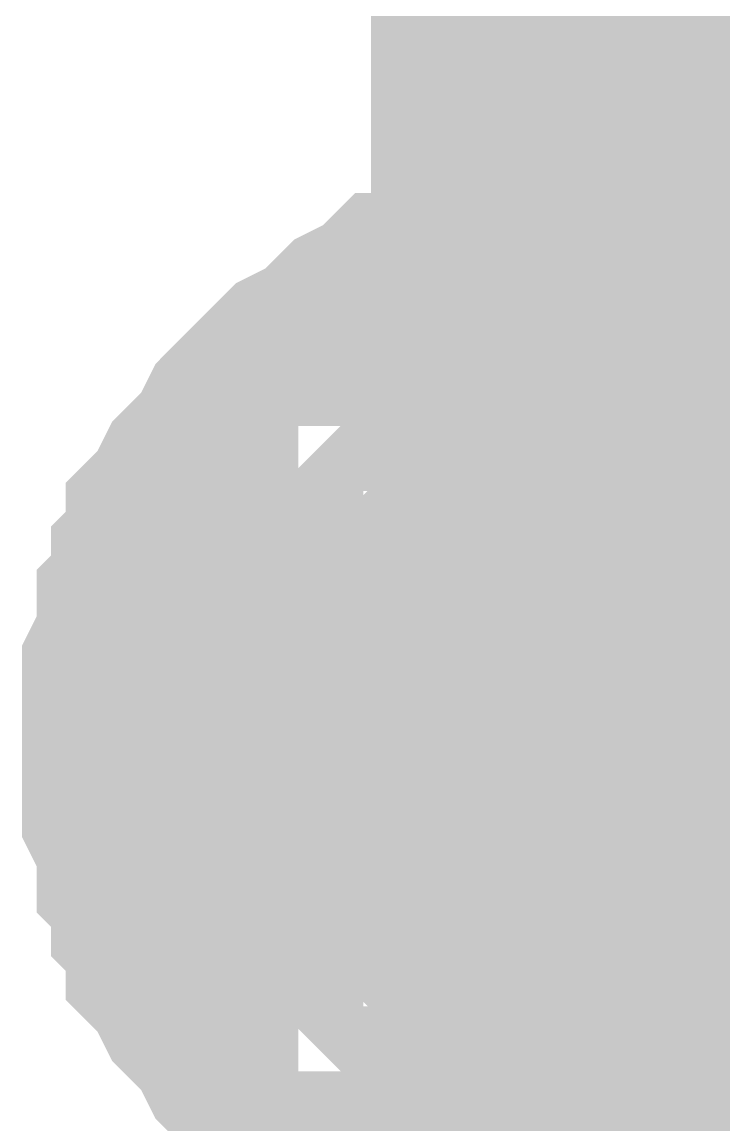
# Model space of a CAD drawing. Header units: inches. Extents: x 0 to 841, y 0 to 594.
# Drawn here: x 466.591 to 467.674, y 416.901 to 418.603 of the extents above; entities that cross this region are included whole.
import ezdxf

# ---------------------------------------------------------------- set-up
doc = ezdxf.new("R2010")
doc.units = ezdxf.units.IN
doc.layers.add('Sheet', color=255, linetype='Continuous')

msp = doc.modelspace()

# ---------------------------------------------------------------- linework, layer by layer
at = {"layer": 'Sheet'}
for points in [[(467.5042, 392.4964, 0.7493, 0.7493, 0), (467.5042, 417.4934, 0.7493, 0.7493, 0), (467.5042, 427.4878, 0.7493, 0.7493, 0), (484.9988, 427.4878, 0.7493, 0.7493, 0)], [(466.7406, 417.4934, 0.2997, 0.2997, 0), (466.7406, 417.5383, 0.2997, 0.2997, 0), (466.7406, 417.5833, 0.2997, 0.2997, 0), (466.7406, 417.6057, 0.2997, 0.2997, 0), (466.7631, 417.6506, 0.2997, 0.2997, 0), (466.7631, 417.6956, 0.2997, 0.2997, 0), (466.7855, 417.718, 0.2997, 0.2997, 0), (466.7855, 417.7629, 0.2997, 0.2997, 0), (466.808, 417.7854, 0.2997, 0.2997, 0), (466.808, 417.8303, 0.2997, 0.2997, 0), (466.8305, 417.8528, 0.2997, 0.2997, 0), (466.8529, 417.8977, 0.2997, 0.2997, 0), (466.8754, 417.9201, 0.2997, 0.2997, 0), (466.8978, 417.9426, 0.2997, 0.2997, 0), (466.9203, 417.9875, 0.2997, 0.2997, 0), (466.9427, 418.01, 0.2997, 0.2997, 0), (466.9652, 418.0324, 0.2997, 0.2997, 0), (466.9877, 418.0549, 0.2997, 0.2997, 0), (467.0101, 418.0774, 0.2997, 0.2997, 0), (467.055, 418.0998, 0.2997, 0.2997, 0), (467.0775, 418.1223, 0.2997, 0.2997, 0), (467.1, 418.1447, 0.2997, 0.2997, 0), (467.1449, 418.1672, 0.2997, 0.2997, 0), (467.1673, 418.1897, 0.2997, 0.2997, 0), (467.2122, 418.1897, 0.2997, 0.2997, 0), (467.2347, 418.2121, 0.2997, 0.2997, 0), (467.2796, 418.2121, 0.2997, 0.2997, 0), (467.3021, 418.2346, 0.2997, 0.2997, 0), (467.347, 418.2346, 0.2997, 0.2997, 0), (467.3919, 418.257, 0.2997, 0.2997, 0), (467.4144, 418.257, 0.2997, 0.2997, 0), (467.4593, 418.257, 0.2997, 0.2997, 0), (467.5042, 418.257, 0.2997, 0.2997, 0)], [(466.7406, 417.4934, 0.2997, 0.2997, 0), (466.7406, 417.5383, 0.2997, 0.2997, 0), (466.7406, 417.5833, 0.2997, 0.2997, 0), (466.7406, 417.6057, 0.2997, 0.2997, 0), (466.7631, 417.6506, 0.2997, 0.2997, 0), (466.7631, 417.6956, 0.2997, 0.2997, 0), (466.7855, 417.718, 0.2997, 0.2997, 0), (466.7855, 417.7629, 0.2997, 0.2997, 0), (466.808, 417.7854, 0.2997, 0.2997, 0), (466.808, 417.8303, 0.2997, 0.2997, 0), (466.8305, 417.8528, 0.2997, 0.2997, 0), (466.8529, 417.8977, 0.2997, 0.2997, 0), (466.8754, 417.9201, 0.2997, 0.2997, 0), (466.8978, 417.9426, 0.2997, 0.2997, 0), (466.9203, 417.9875, 0.2997, 0.2997, 0), (466.9427, 418.01, 0.2997, 0.2997, 0), (466.9652, 418.0324, 0.2997, 0.2997, 0), (466.9877, 418.0549, 0.2997, 0.2997, 0), (467.0101, 418.0774, 0.2997, 0.2997, 0), (467.055, 418.0998, 0.2997, 0.2997, 0), (467.0775, 418.1223, 0.2997, 0.2997, 0), (467.1, 418.1447, 0.2997, 0.2997, 0), (467.1449, 418.1672, 0.2997, 0.2997, 0), (467.1673, 418.1897, 0.2997, 0.2997, 0), (467.2122, 418.1897, 0.2997, 0.2997, 0), (467.2347, 418.2121, 0.2997, 0.2997, 0), (467.2796, 418.2121, 0.2997, 0.2997, 0), (467.3021, 418.2346, 0.2997, 0.2997, 0), (467.347, 418.2346, 0.2997, 0.2997, 0), (467.3919, 418.257, 0.2997, 0.2997, 0), (467.4144, 418.257, 0.2997, 0.2997, 0), (467.4593, 418.257, 0.2997, 0.2997, 0), (467.5042, 418.257, 0.2997, 0.2997, 0)], [(467.5042, 418.257, 0.2997, 0.2997, 0), (467.5042, 418.257, 0.2997, 0.2997, 0)], [(467.5042, 418.257, 0.2997, 0.2997, 0), (467.5491, 418.257, 0.2997, 0.2997, 0), (467.594, 418.257, 0.2997, 0.2997, 0), (467.6165, 418.257, 0.2997, 0.2997, 0), (467.6614, 418.2346, 0.2997, 0.2997, 0), (467.7063, 418.2346, 0.2997, 0.2997, 0), (467.7288, 418.2121, 0.2997, 0.2997, 0), (467.7737, 418.2121, 0.2997, 0.2997, 0), (467.7961, 418.1897, 0.2997, 0.2997, 0), (467.8411, 418.1897, 0.2997, 0.2997, 0)], [(467.5042, 418.257, 0.2997, 0.2997, 0), (467.5042, 418.257, 0.2997, 0.2997, 0)], [(467.5042, 418.257, 0.2997, 0.2997, 0), (467.5491, 418.257, 0.2997, 0.2997, 0), (467.594, 418.257, 0.2997, 0.2997, 0), (467.6165, 418.257, 0.2997, 0.2997, 0), (467.6614, 418.2346, 0.2997, 0.2997, 0), (467.7063, 418.2346, 0.2997, 0.2997, 0), (467.7288, 418.2121, 0.2997, 0.2997, 0), (467.7737, 418.2121, 0.2997, 0.2997, 0), (467.7961, 418.1897, 0.2997, 0.2997, 0), (467.8411, 418.1897, 0.2997, 0.2997, 0)], [(466.7406, 417.4934, 0.0991, 0.0991, 0), (466.7406, 417.5383, 0.0991, 0.0991, 0), (466.7406, 417.5833, 0.0991, 0.0991, 0), (466.7406, 417.6057, 0.0991, 0.0991, 0), (466.7631, 417.6506, 0.0991, 0.0991, 0), (466.7631, 417.6956, 0.0991, 0.0991, 0), (466.7855, 417.718, 0.0991, 0.0991, 0), (466.7855, 417.7629, 0.0991, 0.0991, 0), (466.808, 417.7854, 0.0991, 0.0991, 0), (466.808, 417.8303, 0.0991, 0.0991, 0), (466.8305, 417.8528, 0.0991, 0.0991, 0), (466.8529, 417.8977, 0.0991, 0.0991, 0), (466.8754, 417.9201, 0.0991, 0.0991, 0), (466.8978, 417.9426, 0.0991, 0.0991, 0), (466.9203, 417.9875, 0.0991, 0.0991, 0), (466.9427, 418.01, 0.0991, 0.0991, 0), (466.9652, 418.0324, 0.0991, 0.0991, 0), (466.9877, 418.0549, 0.0991, 0.0991, 0), (467.0101, 418.0774, 0.0991, 0.0991, 0), (467.055, 418.0998, 0.0991, 0.0991, 0), (467.0775, 418.1223, 0.0991, 0.0991, 0), (467.1, 418.1447, 0.0991, 0.0991, 0), (467.1449, 418.1672, 0.0991, 0.0991, 0), (467.1673, 418.1897, 0.0991, 0.0991, 0), (467.2122, 418.1897, 0.0991, 0.0991, 0), (467.2347, 418.2121, 0.0991, 0.0991, 0), (467.2796, 418.2121, 0.0991, 0.0991, 0), (467.3021, 418.2346, 0.0991, 0.0991, 0), (467.347, 418.2346, 0.0991, 0.0991, 0), (467.3919, 418.257, 0.0991, 0.0991, 0), (467.4144, 418.257, 0.0991, 0.0991, 0), (467.4593, 418.257, 0.0991, 0.0991, 0), (467.5042, 418.257, 0.0991, 0.0991, 0)], [(466.7406, 417.4934, 0.0991, 0.0991, 0), (466.7406, 417.5383, 0.0991, 0.0991, 0), (466.7406, 417.5833, 0.0991, 0.0991, 0), (466.7406, 417.6057, 0.0991, 0.0991, 0), (466.7631, 417.6506, 0.0991, 0.0991, 0), (466.7631, 417.6956, 0.0991, 0.0991, 0), (466.7855, 417.718, 0.0991, 0.0991, 0), (466.7855, 417.7629, 0.0991, 0.0991, 0), (466.808, 417.7854, 0.0991, 0.0991, 0), (466.808, 417.8303, 0.0991, 0.0991, 0), (466.8305, 417.8528, 0.0991, 0.0991, 0), (466.8529, 417.8977, 0.0991, 0.0991, 0), (466.8754, 417.9201, 0.0991, 0.0991, 0), (466.8978, 417.9426, 0.0991, 0.0991, 0), (466.9203, 417.9875, 0.0991, 0.0991, 0), (466.9427, 418.01, 0.0991, 0.0991, 0), (466.9652, 418.0324, 0.0991, 0.0991, 0), (466.9877, 418.0549, 0.0991, 0.0991, 0), (467.0101, 418.0774, 0.0991, 0.0991, 0), (467.055, 418.0998, 0.0991, 0.0991, 0), (467.0775, 418.1223, 0.0991, 0.0991, 0), (467.1, 418.1447, 0.0991, 0.0991, 0), (467.1449, 418.1672, 0.0991, 0.0991, 0), (467.1673, 418.1897, 0.0991, 0.0991, 0), (467.2122, 418.1897, 0.0991, 0.0991, 0), (467.2347, 418.2121, 0.0991, 0.0991, 0), (467.2796, 418.2121, 0.0991, 0.0991, 0), (467.3021, 418.2346, 0.0991, 0.0991, 0), (467.347, 418.2346, 0.0991, 0.0991, 0), (467.3919, 418.257, 0.0991, 0.0991, 0), (467.4144, 418.257, 0.0991, 0.0991, 0), (467.4593, 418.257, 0.0991, 0.0991, 0), (467.5042, 418.257, 0.0991, 0.0991, 0)], [(467.5042, 418.257, 0.0991, 0.0991, 0), (467.5042, 418.257, 0.0991, 0.0991, 0)], [(467.5042, 418.257, 0.0991, 0.0991, 0), (467.5491, 418.257, 0.0991, 0.0991, 0), (467.594, 418.257, 0.0991, 0.0991, 0), (467.6165, 418.257, 0.0991, 0.0991, 0), (467.6614, 418.2346, 0.0991, 0.0991, 0), (467.7063, 418.2346, 0.0991, 0.0991, 0), (467.7288, 418.2121, 0.0991, 0.0991, 0)], [(467.5042, 418.257, 0.0991, 0.0991, 0), (467.5042, 418.257, 0.0991, 0.0991, 0)], [(467.5042, 418.257, 0.0991, 0.0991, 0), (467.5491, 418.257, 0.0991, 0.0991, 0), (467.594, 418.257, 0.0991, 0.0991, 0), (467.6165, 418.257, 0.0991, 0.0991, 0), (467.6614, 418.2346, 0.0991, 0.0991, 0), (467.7063, 418.2346, 0.0991, 0.0991, 0), (467.7288, 418.2121, 0.0991, 0.0991, 0)], [(467.0101, 417.4934, 0.2997, 0.2997, 0), (467.0101, 417.5159, 0.2997, 0.2997, 0), (467.0101, 417.5383, 0.2997, 0.2997, 0), (467.0101, 417.5608, 0.2997, 0.2997, 0), (467.0101, 417.5833, 0.2997, 0.2997, 0), (467.0326, 417.6057, 0.2997, 0.2997, 0), (467.0326, 417.6282, 0.2997, 0.2997, 0), (467.0326, 417.6731, 0.2997, 0.2997, 0), (467.055, 417.6956, 0.2997, 0.2997, 0), (467.055, 417.6956, 0.2997, 0.2997, 0), (467.0775, 417.718, 0.2997, 0.2997, 0), (467.0775, 417.7405, 0.2997, 0.2997, 0), (467.1, 417.7629, 0.2997, 0.2997, 0), (467.1, 417.7854, 0.2997, 0.2997, 0), (467.1224, 417.8078, 0.2997, 0.2997, 0), (467.1449, 417.8303, 0.2997, 0.2997, 0), (467.1673, 417.8303, 0.2997, 0.2997, 0), (467.1673, 417.8528, 0.2997, 0.2997, 0), (467.1898, 417.8752, 0.2997, 0.2997, 0), (467.2122, 417.8977, 0.2997, 0.2997, 0), (467.2347, 417.8977, 0.2997, 0.2997, 0), (467.2572, 417.9201, 0.2997, 0.2997, 0), (467.2796, 417.9201, 0.2997, 0.2997, 0), (467.3021, 417.9426, 0.2997, 0.2997, 0), (467.3021, 417.9426, 0.2997, 0.2997, 0), (467.3245, 417.9651, 0.2997, 0.2997, 0), (467.3694, 417.9651, 0.2997, 0.2997, 0), (467.3919, 417.9651, 0.2997, 0.2997, 0), (467.4144, 417.9875, 0.2997, 0.2997, 0), (467.4368, 417.9875, 0.2997, 0.2997, 0), (467.4593, 417.9875, 0.2997, 0.2997, 0), (467.4817, 417.9875, 0.2997, 0.2997, 0), (467.5042, 417.9875, 0.2997, 0.2997, 0)], [(467.0101, 417.4934, 0.2997, 0.2997, 0), (467.0101, 417.5159, 0.2997, 0.2997, 0), (467.0101, 417.5383, 0.2997, 0.2997, 0), (467.0101, 417.5608, 0.2997, 0.2997, 0), (467.0101, 417.5833, 0.2997, 0.2997, 0), (467.0326, 417.6057, 0.2997, 0.2997, 0), (467.0326, 417.6282, 0.2997, 0.2997, 0), (467.0326, 417.6731, 0.2997, 0.2997, 0), (467.055, 417.6956, 0.2997, 0.2997, 0), (467.055, 417.6956, 0.2997, 0.2997, 0), (467.0775, 417.718, 0.2997, 0.2997, 0), (467.0775, 417.7405, 0.2997, 0.2997, 0), (467.1, 417.7629, 0.2997, 0.2997, 0), (467.1, 417.7854, 0.2997, 0.2997, 0), (467.1224, 417.8078, 0.2997, 0.2997, 0), (467.1449, 417.8303, 0.2997, 0.2997, 0), (467.1673, 417.8303, 0.2997, 0.2997, 0), (467.1673, 417.8528, 0.2997, 0.2997, 0), (467.1898, 417.8752, 0.2997, 0.2997, 0), (467.2122, 417.8977, 0.2997, 0.2997, 0), (467.2347, 417.8977, 0.2997, 0.2997, 0), (467.2572, 417.9201, 0.2997, 0.2997, 0), (467.2796, 417.9201, 0.2997, 0.2997, 0), (467.3021, 417.9426, 0.2997, 0.2997, 0), (467.3021, 417.9426, 0.2997, 0.2997, 0), (467.3245, 417.9651, 0.2997, 0.2997, 0), (467.3694, 417.9651, 0.2997, 0.2997, 0), (467.3919, 417.9651, 0.2997, 0.2997, 0), (467.4144, 417.9875, 0.2997, 0.2997, 0), (467.4368, 417.9875, 0.2997, 0.2997, 0), (467.4593, 417.9875, 0.2997, 0.2997, 0), (467.4817, 417.9875, 0.2997, 0.2997, 0), (467.5042, 417.9875, 0.2997, 0.2997, 0)], [(467.5042, 417.9875, 0.2997, 0.2997, 0), (467.5042, 417.9875, 0.2997, 0.2997, 0)], [(467.5042, 417.9875, 0.2997, 0.2997, 0), (467.5266, 417.9875, 0.2997, 0.2997, 0), (467.5491, 417.9875, 0.2997, 0.2997, 0), (467.594, 417.9875, 0.2997, 0.2997, 0), (467.6165, 417.9875, 0.2997, 0.2997, 0), (467.6389, 417.9651, 0.2997, 0.2997, 0), (467.6614, 417.9651, 0.2997, 0.2997, 0), (467.6839, 417.9651, 0.2997, 0.2997, 0), (467.7063, 417.9426, 0.2997, 0.2997, 0), (467.7288, 417.9426, 0.2997, 0.2997, 0), (467.7512, 417.9201, 0.2997, 0.2997, 0), (467.7737, 417.9201, 0.2997, 0.2997, 0), (467.7961, 417.8977, 0.2997, 0.2997, 0), (467.8186, 417.8977, 0.2997, 0.2997, 0), (467.8411, 417.8752, 0.2997, 0.2997, 0)], [(467.5042, 417.9875, 0.2997, 0.2997, 0), (467.5042, 417.9875, 0.2997, 0.2997, 0)], [(467.5042, 417.9875, 0.2997, 0.2997, 0), (467.5266, 417.9875, 0.2997, 0.2997, 0), (467.5491, 417.9875, 0.2997, 0.2997, 0), (467.594, 417.9875, 0.2997, 0.2997, 0), (467.6165, 417.9875, 0.2997, 0.2997, 0), (467.6389, 417.9651, 0.2997, 0.2997, 0), (467.6614, 417.9651, 0.2997, 0.2997, 0), (467.6839, 417.9651, 0.2997, 0.2997, 0), (467.7063, 417.9426, 0.2997, 0.2997, 0), (467.7288, 417.9426, 0.2997, 0.2997, 0), (467.7512, 417.9201, 0.2997, 0.2997, 0), (467.7737, 417.9201, 0.2997, 0.2997, 0), (467.7961, 417.8977, 0.2997, 0.2997, 0), (467.8186, 417.8977, 0.2997, 0.2997, 0), (467.8411, 417.8752, 0.2997, 0.2997, 0)], [(467.0101, 417.4934, 0.0991, 0.0991, 0), (467.0101, 417.5159, 0.0991, 0.0991, 0), (467.0101, 417.5383, 0.0991, 0.0991, 0), (467.0101, 417.5608, 0.0991, 0.0991, 0), (467.0101, 417.5833, 0.0991, 0.0991, 0), (467.0326, 417.6057, 0.0991, 0.0991, 0), (467.0326, 417.6282, 0.0991, 0.0991, 0), (467.0326, 417.6731, 0.0991, 0.0991, 0), (467.055, 417.6956, 0.0991, 0.0991, 0), (467.055, 417.6956, 0.0991, 0.0991, 0), (467.0775, 417.718, 0.0991, 0.0991, 0), (467.0775, 417.7405, 0.0991, 0.0991, 0), (467.1, 417.7629, 0.0991, 0.0991, 0), (467.1, 417.7854, 0.0991, 0.0991, 0), (467.1224, 417.8078, 0.0991, 0.0991, 0), (467.1449, 417.8303, 0.0991, 0.0991, 0), (467.1673, 417.8303, 0.0991, 0.0991, 0), (467.1673, 417.8528, 0.0991, 0.0991, 0), (467.1898, 417.8752, 0.0991, 0.0991, 0), (467.2122, 417.8977, 0.0991, 0.0991, 0), (467.2347, 417.8977, 0.0991, 0.0991, 0), (467.2572, 417.9201, 0.0991, 0.0991, 0), (467.2796, 417.9201, 0.0991, 0.0991, 0), (467.3021, 417.9426, 0.0991, 0.0991, 0), (467.3021, 417.9426, 0.0991, 0.0991, 0), (467.3245, 417.9651, 0.0991, 0.0991, 0), (467.3694, 417.9651, 0.0991, 0.0991, 0), (467.3919, 417.9651, 0.0991, 0.0991, 0), (467.4144, 417.9875, 0.0991, 0.0991, 0), (467.4368, 417.9875, 0.0991, 0.0991, 0), (467.4593, 417.9875, 0.0991, 0.0991, 0), (467.4817, 417.9875, 0.0991, 0.0991, 0), (467.5042, 417.9875, 0.0991, 0.0991, 0)], [(467.0101, 417.4934, 0.0991, 0.0991, 0), (467.0101, 417.5159, 0.0991, 0.0991, 0), (467.0101, 417.5383, 0.0991, 0.0991, 0), (467.0101, 417.5608, 0.0991, 0.0991, 0), (467.0101, 417.5833, 0.0991, 0.0991, 0), (467.0326, 417.6057, 0.0991, 0.0991, 0), (467.0326, 417.6282, 0.0991, 0.0991, 0), (467.0326, 417.6731, 0.0991, 0.0991, 0), (467.055, 417.6956, 0.0991, 0.0991, 0), (467.055, 417.6956, 0.0991, 0.0991, 0), (467.0775, 417.718, 0.0991, 0.0991, 0), (467.0775, 417.7405, 0.0991, 0.0991, 0), (467.1, 417.7629, 0.0991, 0.0991, 0), (467.1, 417.7854, 0.0991, 0.0991, 0), (467.1224, 417.8078, 0.0991, 0.0991, 0), (467.1449, 417.8303, 0.0991, 0.0991, 0), (467.1673, 417.8303, 0.0991, 0.0991, 0), (467.1673, 417.8528, 0.0991, 0.0991, 0), (467.1898, 417.8752, 0.0991, 0.0991, 0), (467.2122, 417.8977, 0.0991, 0.0991, 0), (467.2347, 417.8977, 0.0991, 0.0991, 0), (467.2572, 417.9201, 0.0991, 0.0991, 0), (467.2796, 417.9201, 0.0991, 0.0991, 0), (467.3021, 417.9426, 0.0991, 0.0991, 0), (467.3021, 417.9426, 0.0991, 0.0991, 0), (467.3245, 417.9651, 0.0991, 0.0991, 0), (467.3694, 417.9651, 0.0991, 0.0991, 0), (467.3919, 417.9651, 0.0991, 0.0991, 0), (467.4144, 417.9875, 0.0991, 0.0991, 0), (467.4368, 417.9875, 0.0991, 0.0991, 0), (467.4593, 417.9875, 0.0991, 0.0991, 0), (467.4817, 417.9875, 0.0991, 0.0991, 0), (467.5042, 417.9875, 0.0991, 0.0991, 0)], [(467.5042, 417.9875, 0.0991, 0.0991, 0), (467.5042, 417.9875, 0.0991, 0.0991, 0)], [(467.5042, 417.9875, 0.0991, 0.0991, 0), (467.5266, 417.9875, 0.0991, 0.0991, 0), (467.5491, 417.9875, 0.0991, 0.0991, 0), (467.594, 417.9875, 0.0991, 0.0991, 0), (467.6165, 417.9875, 0.0991, 0.0991, 0), (467.6389, 417.9651, 0.0991, 0.0991, 0), (467.6614, 417.9651, 0.0991, 0.0991, 0), (467.6839, 417.9651, 0.0991, 0.0991, 0), (467.7063, 417.9426, 0.0991, 0.0991, 0), (467.7288, 417.9426, 0.0991, 0.0991, 0)], [(467.5042, 417.9875, 0.0991, 0.0991, 0), (467.5042, 417.9875, 0.0991, 0.0991, 0)], [(467.5042, 417.9875, 0.0991, 0.0991, 0), (467.5266, 417.9875, 0.0991, 0.0991, 0), (467.5491, 417.9875, 0.0991, 0.0991, 0), (467.594, 417.9875, 0.0991, 0.0991, 0), (467.6165, 417.9875, 0.0991, 0.0991, 0), (467.6389, 417.9651, 0.0991, 0.0991, 0), (467.6614, 417.9651, 0.0991, 0.0991, 0), (467.6839, 417.9651, 0.0991, 0.0991, 0), (467.7063, 417.9426, 0.0991, 0.0991, 0), (467.7288, 417.9426, 0.0991, 0.0991, 0)], [(484.9988, 417.4934, 0.7493, 0.7493, 0), (467.5042, 417.4934, 0.7493, 0.7493, 0)], [(467.3919, 416.7298, 0.2997, 0.2997, 0), (467.347, 416.7523, 0.2997, 0.2997, 0), (467.3021, 416.7523, 0.2997, 0.2997, 0), (467.2796, 416.7747, 0.2997, 0.2997, 0), (467.2347, 416.7747, 0.2997, 0.2997, 0), (467.2122, 416.7972, 0.2997, 0.2997, 0), (467.1673, 416.7972, 0.2997, 0.2997, 0), (467.1449, 416.8196, 0.2997, 0.2997, 0), (467.1, 416.8421, 0.2997, 0.2997, 0), (467.0775, 416.8646, 0.2997, 0.2997, 0), (467.055, 416.887, 0.2997, 0.2997, 0), (467.0101, 416.9095, 0.2997, 0.2997, 0), (466.9877, 416.9319, 0.2997, 0.2997, 0), (466.9652, 416.9544, 0.2997, 0.2997, 0), (466.9427, 416.9769, 0.2997, 0.2997, 0), (466.9203, 416.9993, 0.2997, 0.2997, 0), (466.8978, 417.0442, 0.2997, 0.2997, 0), (466.8754, 417.0667, 0.2997, 0.2997, 0), (466.8529, 417.0892, 0.2997, 0.2997, 0), (466.8305, 417.1341, 0.2997, 0.2997, 0), (466.808, 417.1565, 0.2997, 0.2997, 0), (466.808, 417.2015, 0.2997, 0.2997, 0), (466.7855, 417.2239, 0.2997, 0.2997, 0), (466.7855, 417.2688, 0.2997, 0.2997, 0), (466.7631, 417.2913, 0.2997, 0.2997, 0), (466.7631, 417.3362, 0.2997, 0.2997, 0), (466.7406, 417.3811, 0.2997, 0.2997, 0), (466.7406, 417.4036, 0.2997, 0.2997, 0), (466.7406, 417.4485, 0.2997, 0.2997, 0), (466.7406, 417.4934, 0.2997, 0.2997, 0)], [(466.7406, 417.4934, 0.2997, 0.2997, 0), (466.7406, 417.4934, 0.2997, 0.2997, 0)], [(467.3919, 416.7298, 0.2997, 0.2997, 0), (467.347, 416.7523, 0.2997, 0.2997, 0), (467.3021, 416.7523, 0.2997, 0.2997, 0), (467.2796, 416.7747, 0.2997, 0.2997, 0), (467.2347, 416.7747, 0.2997, 0.2997, 0), (467.2122, 416.7972, 0.2997, 0.2997, 0), (467.1673, 416.7972, 0.2997, 0.2997, 0), (467.1449, 416.8196, 0.2997, 0.2997, 0), (467.1, 416.8421, 0.2997, 0.2997, 0), (467.0775, 416.8646, 0.2997, 0.2997, 0), (467.055, 416.887, 0.2997, 0.2997, 0), (467.0101, 416.9095, 0.2997, 0.2997, 0), (466.9877, 416.9319, 0.2997, 0.2997, 0), (466.9652, 416.9544, 0.2997, 0.2997, 0), (466.9427, 416.9769, 0.2997, 0.2997, 0), (466.9203, 416.9993, 0.2997, 0.2997, 0), (466.8978, 417.0442, 0.2997, 0.2997, 0), (466.8754, 417.0667, 0.2997, 0.2997, 0), (466.8529, 417.0892, 0.2997, 0.2997, 0), (466.8305, 417.1341, 0.2997, 0.2997, 0), (466.808, 417.1565, 0.2997, 0.2997, 0), (466.808, 417.2015, 0.2997, 0.2997, 0), (466.7855, 417.2239, 0.2997, 0.2997, 0), (466.7855, 417.2688, 0.2997, 0.2997, 0), (466.7631, 417.2913, 0.2997, 0.2997, 0), (466.7631, 417.3362, 0.2997, 0.2997, 0), (466.7406, 417.3811, 0.2997, 0.2997, 0), (466.7406, 417.4036, 0.2997, 0.2997, 0), (466.7406, 417.4485, 0.2997, 0.2997, 0), (466.7406, 417.4934, 0.2997, 0.2997, 0)], [(466.7406, 417.4934, 0.2997, 0.2997, 0), (466.7406, 417.4934, 0.2997, 0.2997, 0)], [(467.5042, 416.9769, 0.2997, 0.2997, 0), (467.4817, 416.9769, 0.2997, 0.2997, 0), (467.4593, 416.9769, 0.2997, 0.2997, 0), (467.4368, 416.9769, 0.2997, 0.2997, 0), (467.4144, 416.9769, 0.2997, 0.2997, 0), (467.3919, 416.9993, 0.2997, 0.2997, 0), (467.3694, 416.9993, 0.2997, 0.2997, 0), (467.3245, 416.9993, 0.2997, 0.2997, 0), (467.3021, 417.0218, 0.2997, 0.2997, 0), (467.3021, 417.0218, 0.2997, 0.2997, 0), (467.2796, 417.0442, 0.2997, 0.2997, 0), (467.2572, 417.0442, 0.2997, 0.2997, 0), (467.2347, 417.0667, 0.2997, 0.2997, 0), (467.2122, 417.0667, 0.2997, 0.2997, 0), (467.1898, 417.0892, 0.2997, 0.2997, 0), (467.1673, 417.1116, 0.2997, 0.2997, 0), (467.1673, 417.1341, 0.2997, 0.2997, 0), (467.1449, 417.1341, 0.2997, 0.2997, 0), (467.1224, 417.1565, 0.2997, 0.2997, 0), (467.1, 417.179, 0.2997, 0.2997, 0), (467.1, 417.2015, 0.2997, 0.2997, 0), (467.0775, 417.2239, 0.2997, 0.2997, 0), (467.0775, 417.2464, 0.2997, 0.2997, 0), (467.055, 417.2688, 0.2997, 0.2997, 0), (467.055, 417.2913, 0.2997, 0.2997, 0), (467.0326, 417.3137, 0.2997, 0.2997, 0), (467.0326, 417.3362, 0.2997, 0.2997, 0), (467.0326, 417.3587, 0.2997, 0.2997, 0), (467.0101, 417.3811, 0.2997, 0.2997, 0), (467.0101, 417.4036, 0.2997, 0.2997, 0), (467.0101, 417.4485, 0.2997, 0.2997, 0), (467.0101, 417.471, 0.2997, 0.2997, 0), (467.0101, 417.4934, 0.2997, 0.2997, 0)], [(467.0101, 417.4934, 0.2997, 0.2997, 0), (467.0101, 417.4934, 0.2997, 0.2997, 0)], [(467.5042, 416.9769, 0.2997, 0.2997, 0), (467.4817, 416.9769, 0.2997, 0.2997, 0), (467.4593, 416.9769, 0.2997, 0.2997, 0), (467.4368, 416.9769, 0.2997, 0.2997, 0), (467.4144, 416.9769, 0.2997, 0.2997, 0), (467.3919, 416.9993, 0.2997, 0.2997, 0), (467.3694, 416.9993, 0.2997, 0.2997, 0), (467.3245, 416.9993, 0.2997, 0.2997, 0), (467.3021, 417.0218, 0.2997, 0.2997, 0), (467.3021, 417.0218, 0.2997, 0.2997, 0), (467.2796, 417.0442, 0.2997, 0.2997, 0), (467.2572, 417.0442, 0.2997, 0.2997, 0), (467.2347, 417.0667, 0.2997, 0.2997, 0), (467.2122, 417.0667, 0.2997, 0.2997, 0), (467.1898, 417.0892, 0.2997, 0.2997, 0), (467.1673, 417.1116, 0.2997, 0.2997, 0), (467.1673, 417.1341, 0.2997, 0.2997, 0), (467.1449, 417.1341, 0.2997, 0.2997, 0), (467.1224, 417.1565, 0.2997, 0.2997, 0), (467.1, 417.179, 0.2997, 0.2997, 0), (467.1, 417.2015, 0.2997, 0.2997, 0), (467.0775, 417.2239, 0.2997, 0.2997, 0), (467.0775, 417.2464, 0.2997, 0.2997, 0), (467.055, 417.2688, 0.2997, 0.2997, 0), (467.055, 417.2913, 0.2997, 0.2997, 0), (467.0326, 417.3137, 0.2997, 0.2997, 0), (467.0326, 417.3362, 0.2997, 0.2997, 0), (467.0326, 417.3587, 0.2997, 0.2997, 0), (467.0101, 417.3811, 0.2997, 0.2997, 0), (467.0101, 417.4036, 0.2997, 0.2997, 0), (467.0101, 417.4485, 0.2997, 0.2997, 0), (467.0101, 417.471, 0.2997, 0.2997, 0), (467.0101, 417.4934, 0.2997, 0.2997, 0)], [(467.0101, 417.4934, 0.2997, 0.2997, 0), (467.0101, 417.4934, 0.2997, 0.2997, 0)], [(467.1, 416.8421, 0.0991, 0.0991, 0), (467.0775, 416.8646, 0.0991, 0.0991, 0), (467.055, 416.887, 0.0991, 0.0991, 0), (467.0101, 416.9095, 0.0991, 0.0991, 0), (466.9877, 416.9319, 0.0991, 0.0991, 0), (466.9652, 416.9544, 0.0991, 0.0991, 0), (466.9427, 416.9769, 0.0991, 0.0991, 0), (466.9203, 416.9993, 0.0991, 0.0991, 0), (466.8978, 417.0442, 0.0991, 0.0991, 0), (466.8754, 417.0667, 0.0991, 0.0991, 0), (466.8529, 417.0892, 0.0991, 0.0991, 0), (466.8305, 417.1341, 0.0991, 0.0991, 0), (466.808, 417.1565, 0.0991, 0.0991, 0), (466.808, 417.2015, 0.0991, 0.0991, 0), (466.7855, 417.2239, 0.0991, 0.0991, 0), (466.7855, 417.2688, 0.0991, 0.0991, 0), (466.7631, 417.2913, 0.0991, 0.0991, 0), (466.7631, 417.3362, 0.0991, 0.0991, 0), (466.7406, 417.3811, 0.0991, 0.0991, 0), (466.7406, 417.4036, 0.0991, 0.0991, 0), (466.7406, 417.4485, 0.0991, 0.0991, 0), (466.7406, 417.4934, 0.0991, 0.0991, 0)], [(466.7406, 417.4934, 0.0991, 0.0991, 0), (466.7406, 417.4934, 0.0991, 0.0991, 0)], [(467.1, 416.8421, 0.0991, 0.0991, 0), (467.0775, 416.8646, 0.0991, 0.0991, 0), (467.055, 416.887, 0.0991, 0.0991, 0), (467.0101, 416.9095, 0.0991, 0.0991, 0), (466.9877, 416.9319, 0.0991, 0.0991, 0), (466.9652, 416.9544, 0.0991, 0.0991, 0), (466.9427, 416.9769, 0.0991, 0.0991, 0), (466.9203, 416.9993, 0.0991, 0.0991, 0), (466.8978, 417.0442, 0.0991, 0.0991, 0), (466.8754, 417.0667, 0.0991, 0.0991, 0), (466.8529, 417.0892, 0.0991, 0.0991, 0), (466.8305, 417.1341, 0.0991, 0.0991, 0), (466.808, 417.1565, 0.0991, 0.0991, 0), (466.808, 417.2015, 0.0991, 0.0991, 0), (466.7855, 417.2239, 0.0991, 0.0991, 0), (466.7855, 417.2688, 0.0991, 0.0991, 0), (466.7631, 417.2913, 0.0991, 0.0991, 0), (466.7631, 417.3362, 0.0991, 0.0991, 0), (466.7406, 417.3811, 0.0991, 0.0991, 0), (466.7406, 417.4036, 0.0991, 0.0991, 0), (466.7406, 417.4485, 0.0991, 0.0991, 0), (466.7406, 417.4934, 0.0991, 0.0991, 0)], [(466.7406, 417.4934, 0.0991, 0.0991, 0), (466.7406, 417.4934, 0.0991, 0.0991, 0)], [(467.5042, 416.9769, 0.0991, 0.0991, 0), (467.4817, 416.9769, 0.0991, 0.0991, 0), (467.4593, 416.9769, 0.0991, 0.0991, 0), (467.4368, 416.9769, 0.0991, 0.0991, 0), (467.4144, 416.9769, 0.0991, 0.0991, 0), (467.3919, 416.9993, 0.0991, 0.0991, 0), (467.3694, 416.9993, 0.0991, 0.0991, 0), (467.3245, 416.9993, 0.0991, 0.0991, 0), (467.3021, 417.0218, 0.0991, 0.0991, 0), (467.3021, 417.0218, 0.0991, 0.0991, 0), (467.2796, 417.0442, 0.0991, 0.0991, 0), (467.2572, 417.0442, 0.0991, 0.0991, 0), (467.2347, 417.0667, 0.0991, 0.0991, 0), (467.2122, 417.0667, 0.0991, 0.0991, 0), (467.1898, 417.0892, 0.0991, 0.0991, 0), (467.1673, 417.1116, 0.0991, 0.0991, 0), (467.1673, 417.1341, 0.0991, 0.0991, 0), (467.1449, 417.1341, 0.0991, 0.0991, 0), (467.1224, 417.1565, 0.0991, 0.0991, 0), (467.1, 417.179, 0.0991, 0.0991, 0), (467.1, 417.2015, 0.0991, 0.0991, 0), (467.0775, 417.2239, 0.0991, 0.0991, 0), (467.0775, 417.2464, 0.0991, 0.0991, 0), (467.055, 417.2688, 0.0991, 0.0991, 0), (467.055, 417.2913, 0.0991, 0.0991, 0), (467.0326, 417.3137, 0.0991, 0.0991, 0), (467.0326, 417.3362, 0.0991, 0.0991, 0), (467.0326, 417.3587, 0.0991, 0.0991, 0), (467.0101, 417.3811, 0.0991, 0.0991, 0), (467.0101, 417.4036, 0.0991, 0.0991, 0), (467.0101, 417.4485, 0.0991, 0.0991, 0), (467.0101, 417.471, 0.0991, 0.0991, 0), (467.0101, 417.4934, 0.0991, 0.0991, 0)], [(467.0101, 417.4934, 0.0991, 0.0991, 0), (467.0101, 417.4934, 0.0991, 0.0991, 0)], [(467.5042, 416.9769, 0.0991, 0.0991, 0), (467.4817, 416.9769, 0.0991, 0.0991, 0), (467.4593, 416.9769, 0.0991, 0.0991, 0), (467.4368, 416.9769, 0.0991, 0.0991, 0), (467.4144, 416.9769, 0.0991, 0.0991, 0), (467.3919, 416.9993, 0.0991, 0.0991, 0), (467.3694, 416.9993, 0.0991, 0.0991, 0), (467.3245, 416.9993, 0.0991, 0.0991, 0), (467.3021, 417.0218, 0.0991, 0.0991, 0), (467.3021, 417.0218, 0.0991, 0.0991, 0), (467.2796, 417.0442, 0.0991, 0.0991, 0), (467.2572, 417.0442, 0.0991, 0.0991, 0), (467.2347, 417.0667, 0.0991, 0.0991, 0), (467.2122, 417.0667, 0.0991, 0.0991, 0), (467.1898, 417.0892, 0.0991, 0.0991, 0), (467.1673, 417.1116, 0.0991, 0.0991, 0), (467.1673, 417.1341, 0.0991, 0.0991, 0), (467.1449, 417.1341, 0.0991, 0.0991, 0), (467.1224, 417.1565, 0.0991, 0.0991, 0), (467.1, 417.179, 0.0991, 0.0991, 0), (467.1, 417.2015, 0.0991, 0.0991, 0), (467.0775, 417.2239, 0.0991, 0.0991, 0), (467.0775, 417.2464, 0.0991, 0.0991, 0), (467.055, 417.2688, 0.0991, 0.0991, 0), (467.055, 417.2913, 0.0991, 0.0991, 0), (467.0326, 417.3137, 0.0991, 0.0991, 0), (467.0326, 417.3362, 0.0991, 0.0991, 0), (467.0326, 417.3587, 0.0991, 0.0991, 0), (467.0101, 417.3811, 0.0991, 0.0991, 0), (467.0101, 417.4036, 0.0991, 0.0991, 0), (467.0101, 417.4485, 0.0991, 0.0991, 0), (467.0101, 417.471, 0.0991, 0.0991, 0), (467.0101, 417.4934, 0.0991, 0.0991, 0)], [(467.0101, 417.4934, 0.0991, 0.0991, 0), (467.0101, 417.4934, 0.0991, 0.0991, 0)], [(467.8411, 417.0892, 0.2997, 0.2997, 0), (467.8186, 417.0667, 0.2997, 0.2997, 0), (467.7961, 417.0667, 0.2997, 0.2997, 0), (467.7737, 417.0442, 0.2997, 0.2997, 0), (467.7512, 417.0442, 0.2997, 0.2997, 0), (467.7288, 417.0218, 0.2997, 0.2997, 0), (467.7063, 417.0218, 0.2997, 0.2997, 0), (467.6839, 416.9993, 0.2997, 0.2997, 0), (467.6614, 416.9993, 0.2997, 0.2997, 0), (467.6389, 416.9993, 0.2997, 0.2997, 0), (467.6165, 416.9769, 0.2997, 0.2997, 0), (467.594, 416.9769, 0.2997, 0.2997, 0), (467.5491, 416.9769, 0.2997, 0.2997, 0), (467.5266, 416.9769, 0.2997, 0.2997, 0), (467.5042, 416.9769, 0.2997, 0.2997, 0)], [(467.8411, 417.0892, 0.2997, 0.2997, 0), (467.8186, 417.0667, 0.2997, 0.2997, 0), (467.7961, 417.0667, 0.2997, 0.2997, 0), (467.7737, 417.0442, 0.2997, 0.2997, 0), (467.7512, 417.0442, 0.2997, 0.2997, 0), (467.7288, 417.0218, 0.2997, 0.2997, 0), (467.7063, 417.0218, 0.2997, 0.2997, 0), (467.6839, 416.9993, 0.2997, 0.2997, 0), (467.6614, 416.9993, 0.2997, 0.2997, 0), (467.6389, 416.9993, 0.2997, 0.2997, 0), (467.6165, 416.9769, 0.2997, 0.2997, 0), (467.594, 416.9769, 0.2997, 0.2997, 0), (467.5491, 416.9769, 0.2997, 0.2997, 0), (467.5266, 416.9769, 0.2997, 0.2997, 0), (467.5042, 416.9769, 0.2997, 0.2997, 0)], [(467.7288, 417.0218, 0.0991, 0.0991, 0), (467.7063, 417.0218, 0.0991, 0.0991, 0), (467.6839, 416.9993, 0.0991, 0.0991, 0), (467.6614, 416.9993, 0.0991, 0.0991, 0), (467.6389, 416.9993, 0.0991, 0.0991, 0), (467.6165, 416.9769, 0.0991, 0.0991, 0), (467.594, 416.9769, 0.0991, 0.0991, 0), (467.5491, 416.9769, 0.0991, 0.0991, 0), (467.5266, 416.9769, 0.0991, 0.0991, 0), (467.5042, 416.9769, 0.0991, 0.0991, 0)], [(467.7288, 417.0218, 0.0991, 0.0991, 0), (467.7063, 417.0218, 0.0991, 0.0991, 0), (467.6839, 416.9993, 0.0991, 0.0991, 0), (467.6614, 416.9993, 0.0991, 0.0991, 0), (467.6389, 416.9993, 0.0991, 0.0991, 0), (467.6165, 416.9769, 0.0991, 0.0991, 0), (467.594, 416.9769, 0.0991, 0.0991, 0), (467.5491, 416.9769, 0.0991, 0.0991, 0), (467.5266, 416.9769, 0.0991, 0.0991, 0), (467.5042, 416.9769, 0.0991, 0.0991, 0)], [(467.8411, 416.7972, 0.2997, 0.2997, 0), (467.7961, 416.7972, 0.2997, 0.2997, 0), (467.7737, 416.7747, 0.2997, 0.2997, 0), (467.7288, 416.7747, 0.2997, 0.2997, 0), (467.7063, 416.7523, 0.2997, 0.2997, 0), (467.6614, 416.7523, 0.2997, 0.2997, 0), (467.6165, 416.7298, 0.2997, 0.2997, 0)], [(467.8411, 416.7972, 0.2997, 0.2997, 0), (467.7961, 416.7972, 0.2997, 0.2997, 0), (467.7737, 416.7747, 0.2997, 0.2997, 0), (467.7288, 416.7747, 0.2997, 0.2997, 0), (467.7063, 416.7523, 0.2997, 0.2997, 0), (467.6614, 416.7523, 0.2997, 0.2997, 0), (467.6165, 416.7298, 0.2997, 0.2997, 0)]]:
    msp.add_lwpolyline(points, format="xyseb", dxfattribs=at)
msp.add_lwpolyline([(467.246, 417.5, 0.508, 0.508, 1), (467.754, 417.5, 0.508, 0.508, 1)], format="xyseb", close=True, dxfattribs=at)

doc.saveas('drawing.dxf')
